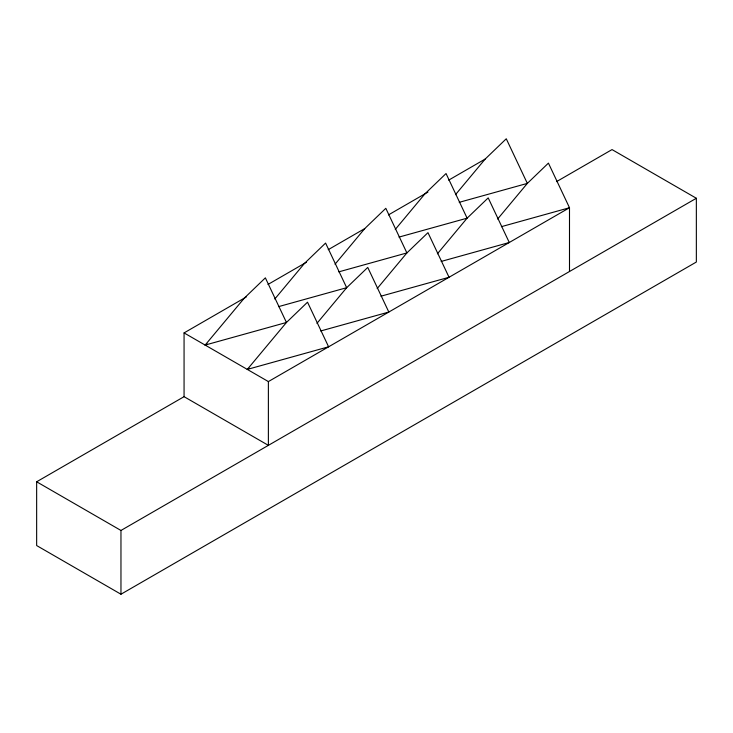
<?xml version="1.0" encoding="UTF-8"?>
<svg xmlns="http://www.w3.org/2000/svg" width="733" height="733" viewBox="0 0 733 733"><rect width="100%" height="100%" fill="white"/><g stroke="black" fill="none" stroke-linecap="round" stroke-linejoin="round"><path stroke-width="1.1" d="M205.139 345.078L244.291 298.139L265.364 277.853L286.447 322.474L247.296 369.414L328.604 346.81L307.521 302.188L286.447 322.474L205.139 345.078L207.118 343.933M274.793 299.009L304.516 263.367L325.589 243.081L346.672 287.702L316.949 323.345M335.018 264.237L364.741 228.595L385.815 208.309L406.897 252.931L377.174 288.573M395.243 229.466L424.957 193.824L446.04 173.538L467.113 218.168L437.399 253.801M455.468 194.694L485.182 159.052L506.265 138.775L527.339 183.397L497.625 219.03M556.539 181.628L612.037 149.587L696.35 198.267L696.35 262.029L120.963 594.225L36.65 545.554L36.65 481.783L184.065 396.672L184.065 332.91L246.261 296.993M267.985 284.459L306.486 262.222M328.21 249.687L364.741 228.595M388.435 214.916L427.925 192.119M448.66 180.144L485.182 159.052M247.296 369.414L249.275 368.278M184.065 332.91L268.379 381.581L569.495 207.732L548.421 163.111L527.339 183.397L459.224 202.326M36.65 481.783L120.963 530.463L696.35 198.267M398.999 237.098L467.113 218.168L488.196 197.883L509.279 242.504L441.156 261.443M338.774 271.87L406.897 252.931L427.971 232.654L449.054 277.276L380.931 296.205M501.381 226.671L569.495 207.732L569.495 271.503M278.549 306.641L346.672 287.702L367.746 267.426L388.829 312.047L320.706 330.977M184.065 396.672L268.379 445.352L268.379 381.581M120.963 530.463L120.963 594.225"/></g></svg>
